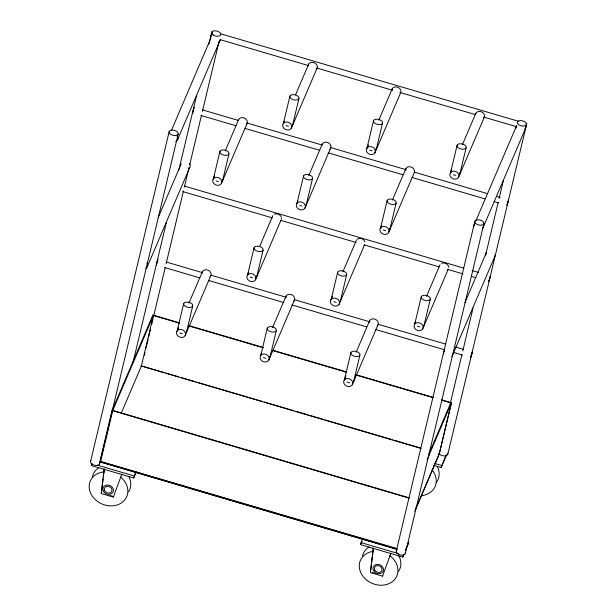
<?xml version="1.0" encoding="UTF-8"?>
<svg xmlns="http://www.w3.org/2000/svg" width="616" height="616" viewBox="0 0 616 616"><rect width="100%" height="100%" fill="white"/><g stroke="black" fill="none" stroke-linecap="round" stroke-linejoin="round"><path stroke-width="0.92" d="M212.335 31.647L210.71 36.86L210.949 36.436M110.118 495.572L113.567 496.588L113.352 497.089L101.263 493.539L104.142 468.853M103.141 478.794L101.263 493.539M103.357 476.892L104.243 469.3M382.721 575.652L382.505 576.16L370.409 572.603L373.288 547.917M373.396 548.363L370.409 572.603M157.889 260.314L157.935 259.575L157.511 260.46M194.125 108.2L194.171 107.461L193.932 107.885M212.258 32.071L211.973 33.279M90.583 461.453L169.177 131.539M136.244 471.964L133.672 477.985L91.353 465.55L91.83 463.525M100.185 460.36L112.058 410.533L152.922 315.038L179.649 322.884M99.576 463.987L178.178 134.072A4.682 2.572 13.4 0 0 172.234 130.084A4.682 2.572 13.4 0 0 170.624 134.265A4.682 2.572 13.4 0 0 178.178 134.072M133.071 362.17L166.243 222.915M178.717 170.578L196.527 95.811M208.77 44.406L211.665 32.255M152.129 318.125L152.922 315.038M144.29 355.363L144.96 352.552M146.077 347.886L148.079 339.47M148.525 337.599L150.527 329.19M151.644 324.517L152.976 318.911M153.423 317.04L165.227 267.506M166.112 263.771L183.483 190.868M184.369 187.133L189.05 167.506M189.713 164.703L201.517 115.169M202.41 111.427L219.104 41.334M133.672 477.985L135.628 472.518M177.47 329.691L183.714 303.503M213.706 177.585L219.95 151.39M186.463 332.232L192.708 306.036A4.682 2.572 13.4 0 0 186.764 302.048A4.682 2.572 13.4 0 0 185.154 306.221A4.682 2.572 13.4 0 0 192.708 306.036M222.707 180.118L228.944 153.923A4.682 2.572 13.4 0 0 223.007 149.934A4.682 2.572 13.4 0 0 221.39 154.115A4.682 2.572 13.4 0 0 228.944 153.923M283.683 122.284L289.928 96.088M247.84 273.812L254.085 247.617M292.685 124.817L298.922 98.622A4.682 2.572 13.4 0 0 292.985 94.633A4.682 2.572 13.4 0 0 291.368 98.814A4.682 2.572 13.4 0 0 298.922 98.622M256.841 276.345L263.078 250.15A4.682 2.572 13.4 0 0 257.142 246.161A4.682 2.572 13.4 0 0 255.525 250.342A4.682 2.572 13.4 0 0 263.078 250.15M261.069 354.254L267.305 328.059M297.305 202.14L303.542 175.945M270.062 356.787L276.299 330.592A4.682 2.572 13.4 0 0 270.362 326.603A4.682 2.572 13.4 0 0 268.745 330.784A4.682 2.572 13.4 0 0 276.299 330.592M306.298 204.674L312.535 178.478A4.682 2.572 13.4 0 0 306.599 174.49A4.682 2.572 13.4 0 0 304.989 178.671A4.682 2.572 13.4 0 0 312.535 178.478M373.519 120.644L367.282 146.839A4.682 2.572 13.4 0 0 367.421 148.217M331.439 298.367L337.676 272.18M376.276 149.372L382.513 123.185A4.682 2.572 13.4 0 0 376.576 119.188A4.682 2.572 13.4 0 0 374.967 123.369A4.682 2.572 13.4 0 0 382.513 123.185M340.432 300.901L346.669 274.713A4.682 2.572 13.4 0 0 340.733 270.717A4.682 2.572 13.4 0 0 339.116 274.898A4.682 2.572 13.4 0 0 346.669 274.713M344.66 378.809L350.897 352.614M387.141 200.5L380.896 226.696A4.682 2.572 13.4 0 0 381.035 228.074M353.653 381.343L359.898 355.147A4.682 2.572 13.4 0 0 353.954 351.159A4.682 2.572 13.4 0 0 352.344 355.34A4.682 2.572 13.4 0 0 359.898 355.147M389.889 229.229L396.134 203.041A4.682 2.572 13.4 0 0 390.19 199.045A4.682 2.572 13.4 0 0 388.58 203.226A4.682 2.572 13.4 0 0 396.134 203.041M403.927 554.469L402.818 557.049L360.499 544.621L362.824 538.292M450.873 171.394L457.118 145.207M415.03 322.923L421.267 296.735M459.867 173.928L466.112 147.74A4.682 2.572 13.4 0 0 460.167 143.744A4.682 2.572 13.4 0 0 458.558 147.925A4.682 2.572 13.4 0 0 466.112 147.74M424.024 325.464L430.268 299.268A4.682 2.572 13.4 0 0 424.324 295.28A4.682 2.572 13.4 0 0 422.715 299.461A4.682 2.572 13.4 0 0 430.268 299.268M396.281 551.151L474.882 221.236M402.818 557.049L403.303 555.016M405.282 553.684L483.876 223.77A4.682 2.572 13.4 0 0 477.939 219.781A4.682 2.572 13.4 0 0 476.322 223.962A4.682 2.572 13.4 0 0 483.876 223.77M450.535 402.433L461.885 354.762M462.778 351.028L473.019 308.031M485.493 255.694L498.182 202.425M499.068 198.683L503.303 180.927M515.769 128.59L516.439 125.787M449.865 406.575L450.743 402.879L428.49 454.877M441.341 399.761L451.474 402.741L439.262 454L415.423 509.709M433.81 465.365L441.141 467.513L446.038 455.17M447.724 454.5L526.749 123.701L525.148 129.229L526.326 124.586A4.682 2.572 13.4 0 0 520.381 120.59A4.682 2.572 13.4 0 0 518.772 124.771A4.682 2.572 13.4 0 0 526.326 124.586M193.424 110.849L193.64 110.125M157.18 262.955L157.396 262.239M211.342 35.389L211.558 34.712M157.303 261.045L156.333 265.103L156.757 264.226M193.747 108.347L192.569 112.998L193.201 111.527M113.352 497.089L121.845 474.058M382.505 576.16L390.991 553.122M171.471 130.284L211.042 37.83M177.393 140.078L219.974 40.579M158.196 217.556L181.189 163.841M147.162 266.974L189.743 167.467M213.167 179.071L214.676 175.56M225.194 150.982L238.715 119.373M91.353 465.55L92.084 463.833M140.833 365.796L421.105 448.487M121.375 412.835L141.295 366.289L153.384 315.531L112.659 410.703L112.058 410.533M221.352 183.583A4.682 3.896 23.2 0 0 216.978 177.308A4.682 3.896 23.2 0 0 213.452 183.091A4.682 3.896 23.2 0 0 221.352 183.583L246.9 123.885M176.931 331.185L178.432 327.673M188.958 303.087L202.479 271.487M185.116 335.697A4.682 3.896 23.2 0 0 180.742 329.421A4.682 3.896 23.2 0 0 177.216 335.204A4.682 3.896 23.2 0 0 185.116 335.697L210.664 275.999M283.144 123.77L284.276 121.136M295.549 94.802L308.693 64.072M291.329 128.282A4.682 3.896 23.2 0 0 286.956 122.014A4.682 3.896 23.2 0 0 283.429 127.789A4.682 3.896 23.2 0 0 291.329 128.282L316.878 68.584M247.301 275.306L248.433 272.672M259.706 246.331L272.85 215.6M255.486 279.818A4.682 3.896 23.2 0 0 251.112 273.543A4.682 3.896 23.2 0 0 247.586 279.317A4.682 3.896 23.2 0 0 255.486 279.818L281.035 220.112M296.766 203.626L297.89 200.993M308.785 175.537L322.314 143.928M304.943 208.139A4.682 3.896 23.2 0 0 300.57 201.871A4.682 3.896 23.2 0 0 297.043 207.646A4.682 3.896 23.2 0 0 304.943 208.139L330.492 148.441M260.522 355.74L261.654 353.107M272.549 327.65L286.078 296.042M268.707 360.252A4.682 3.896 23.2 0 0 264.333 353.977A4.682 3.896 23.2 0 0 260.807 359.759A4.682 3.896 23.2 0 0 268.707 360.252L294.255 300.554M366.743 148.333L368.245 144.822M378.763 120.236L392.292 88.627M374.921 152.845A4.682 3.896 23.2 0 0 370.547 146.57A4.682 3.896 23.2 0 0 367.02 152.345A4.682 3.896 23.2 0 0 374.921 152.845L400.469 93.139A4.682 3.896 23.2 0 0 397.289 87.079A4.682 3.896 23.2 0 0 391.822 90.598M330.9 299.861L332.401 296.35M342.92 271.764L356.448 240.155M339.077 304.373A4.682 3.896 23.2 0 0 334.704 298.098A4.682 3.896 23.2 0 0 331.177 303.88A4.682 3.896 23.2 0 0 339.077 304.373L364.626 244.668A4.682 3.896 23.2 0 1 363.964 245.461M380.357 228.19L381.481 225.556M392.384 200.092L405.906 168.484M388.542 232.702A4.682 3.896 23.2 0 0 384.168 226.426A4.682 3.896 23.2 0 0 380.642 232.201A4.682 3.896 23.2 0 0 388.542 232.702L414.091 172.996A4.682 3.896 23.2 0 0 410.903 166.936A4.682 3.896 23.2 0 0 405.436 170.455M344.121 380.295L346 375.906M356.14 352.206L369.669 320.597M352.298 384.808A4.682 3.896 23.2 0 0 347.925 378.54A4.682 3.896 23.2 0 0 344.406 384.315A4.682 3.896 23.2 0 0 352.298 384.808L377.854 325.109M450.335 172.888L451.836 169.377M462.362 144.791L475.883 113.19M458.52 177.4A4.682 3.896 23.2 0 0 454.146 171.125A4.682 3.896 23.2 0 0 450.619 176.907A4.682 3.896 23.2 0 0 458.52 177.4L484.068 117.702M414.491 324.416L415.615 321.783M426.511 296.319L440.04 264.718M422.676 328.929A4.682 3.896 23.2 0 0 418.303 322.653A4.682 3.896 23.2 0 0 414.776 328.436A4.682 3.896 23.2 0 0 422.676 328.929L448.225 269.231A4.682 3.896 23.2 0 1 447.555 270.016M474.035 225.117L474.79 223.354M475.922 220.713L516.624 125.618M360.499 544.621L361.969 541.179M443.813 352.005L444.56 350.25M464.911 302.695L486.394 252.506A4.682 3.896 23.2 0 0 486.001 253.445M427.119 459.644L451.474 402.741M414.73 511.095L439.385 453.499M405.513 549.865L408.824 542.126L405.759 550.173M441.141 467.513L446.654 454.623M100.701 461.145L112.79 410.387L409.086 497.782M220.605 33.772L518.449 121.26M219.935 39.57L308.454 65.573M316.755 68.014L392.369 90.221M399.745 92.392L475.36 114.599M483.652 117.04L516.847 126.796M202.471 109.902L238.43 120.466M246.731 122.907L322.345 145.114M330.638 147.555L406.252 169.77M414.553 172.203L487.402 193.609M496.619 196.311L500.308 197.397M200.87 115.431L235.913 125.726M245.13 128.436L319.827 150.373M328.12 152.814L402.81 174.751M412.035 177.462L484.884 198.86M494.101 201.571L498.714 202.926M184.33 186.04L463.733 268.114M472.025 270.555L478.486 272.449M182.736 191.568L272.18 217.841M280.48 220.282L356.094 242.488M364.387 244.929L439.077 266.874M447.378 269.308L463.055 273.912M471.356 276.353L475.968 277.708M166.228 262.016L202.194 272.58M211.411 275.29L286.101 297.228M294.402 299.669L370.016 321.875M378.316 324.316L445.63 344.09M455.771 347.07L463.147 349.241M164.634 267.544L199.676 277.839M208.893 280.542L283.583 302.487M291.884 304.928L366.574 326.865M375.798 329.575L444.036 349.619M453.253 352.329L462.477 355.039M189.782 325.864L263.502 347.516M272.711 350.227L346.431 371.879M356.564 374.859L433.048 397.328M152.791 315.353L179.241 323.123M188.481 325.841L263.278 347.809M272.511 350.527L346.392 372.226M355.625 374.944L433.194 397.728M441.51 400.169L451.335 403.057L439.247 453.815L438.654 453.638M142.673 366.335L163.871 372.557M165.712 373.103L178.609 376.892M180.457 377.431L195.203 381.766M197.043 382.305L209.94 386.093M211.789 386.632L262.462 401.524M264.31 402.063L293.793 410.726M295.634 411.265L308.539 415.061M310.379 415.6L323.285 419.388M325.125 419.927L392.392 439.693M394.232 440.232L407.13 444.02M408.978 444.56L420.035 447.809M434.257 463.324L441.618 465.488M112.659 410.703L408.955 498.105M99.969 461.284L396.997 548.54M100.901 461.746L396.55 548.956L99.846 461.792L397.335 549.541M97.351 465.142L134.157 475.952M360.984 542.588L398.706 553.668M372.357 572.611L374.944 573.365M369.2 322.568A4.682 3.896 23.2 0 1 375.244 319.25A4.682 3.896 23.2 0 1 377.185 325.895M353.746 380.673A4.682 2.572 13.4 0 1 353.261 381.92M349.418 382.736A4.682 2.572 13.4 0 1 347.093 382.082M344.575 379.479A4.682 2.572 13.4 0 1 345.052 378.224M285.608 298.013A4.682 3.896 23.2 0 1 291.653 294.694A4.682 3.896 23.2 0 1 293.593 301.34M270.147 356.117A4.682 2.572 13.4 0 1 269.669 357.365M265.827 358.181A4.682 2.572 13.4 0 1 263.502 357.519M260.976 354.916A4.682 2.572 13.4 0 1 261.461 353.669M202.01 273.458A4.682 3.896 23.2 0 1 208.054 270.139A4.682 3.896 23.2 0 1 209.994 276.784M186.332 330.854A4.682 2.572 13.4 0 1 185.401 333.264M182.236 333.618A4.682 2.572 13.4 0 1 179.903 332.963M177.608 331.069A4.682 2.572 13.4 0 1 178.54 328.659M321.929 144.868A4.682 3.896 23.2 0 1 328.436 142.85A4.682 3.896 23.2 0 1 329.83 149.226M306.383 204.004A4.682 2.572 13.4 0 1 305.228 205.713M302.063 206.067A4.682 2.572 13.4 0 1 299.738 205.413M297.212 202.81A4.682 2.572 13.4 0 1 297.697 201.555M389.982 228.567A4.682 2.572 13.4 0 1 389.497 229.814M385.662 230.623A4.682 2.572 13.4 0 1 383.329 229.968M357.111 239.37A4.682 3.896 23.2 0 1 364.872 241.649M340.294 299.53A4.682 2.572 13.4 0 1 340.04 301.486M336.197 302.294A4.682 2.572 13.4 0 1 333.872 301.64M331.577 299.746A4.682 2.572 13.4 0 1 331.832 297.79M441.603 263.348A4.682 3.896 23.2 0 1 448.694 267.259M424.116 324.794A4.682 2.572 13.4 0 1 423.631 326.041M419.796 326.85A4.682 2.572 13.4 0 1 417.463 326.195M414.945 323.593A4.682 2.572 13.4 0 1 415.423 322.345M274.42 214.237A4.682 3.896 23.2 0 1 281.273 217.094M281.504 218.141A4.682 3.896 23.2 0 1 281.42 219.173M256.926 275.675A4.682 2.572 13.4 0 1 255.771 277.385M252.606 277.739A4.682 2.572 13.4 0 1 250.281 277.085M247.979 275.19A4.682 2.572 13.4 0 1 248.24 273.235M376.137 147.994A4.682 2.572 13.4 0 1 375.206 150.412M372.041 150.766A4.682 2.572 13.4 0 1 369.715 150.112M367.675 146.261A4.682 2.572 13.4 0 1 368.345 145.799M475.498 114.129A4.682 3.896 23.2 0 1 482.012 112.104A4.682 3.896 23.2 0 1 483.398 118.488M459.736 172.557A4.682 2.572 13.4 0 1 459.474 174.513M455.64 175.321A4.682 2.572 13.4 0 1 453.307 174.667M451.012 172.773A4.682 2.572 13.4 0 1 451.266 170.817M308.223 66.043A4.682 3.896 23.2 0 1 314.268 62.724A4.682 3.896 23.2 0 1 316.216 69.369M292.769 124.147A4.682 2.572 13.4 0 1 292.284 125.402M288.45 126.211A4.682 2.572 13.4 0 1 286.124 125.556M283.599 122.954A4.682 2.572 13.4 0 1 284.084 121.699M238.33 120.312A4.682 3.896 23.2 0 1 244.845 118.295A4.682 3.896 23.2 0 1 246.238 124.671M222.792 179.449A4.682 2.572 13.4 0 1 222.314 180.696M218.472 181.512A4.682 2.572 13.4 0 1 216.147 180.85M213.844 178.963A4.682 2.572 13.4 0 1 214.106 177M99.438 462.616A4.682 2.572 13.4 0 1 94.741 465.28A4.682 2.572 13.4 0 1 90.976 460.876M516.154 127.589A4.682 3.896 23.2 0 1 516.231 126.557M525.271 128.159A4.682 3.896 23.2 0 1 524.801 130.13L482.22 229.629A4.682 3.896 23.2 0 0 482.605 228.69M473.573 227.088A4.682 3.896 23.2 0 1 474.705 224.332M495.041 255.047A4.682 3.896 23.2 0 1 494.571 257.018L451.99 356.518A4.682 3.896 23.2 0 0 452.375 355.578M443.343 353.977A4.682 3.896 23.2 0 1 444.475 351.22M220.359 39.64A4.682 3.896 23.2 0 1 219.311 41.364M177.108 136.067A4.682 3.896 23.2 0 1 175.829 141.449M189.459 163.456A4.682 3.896 23.2 0 1 189.081 168.26M146.877 262.955A4.682 3.896 23.2 0 1 145.599 268.337M447.593 453.122A4.682 2.572 13.4 0 1 444.675 455.955A4.682 2.572 13.4 0 1 438.869 453.338M405.143 552.306A4.682 2.572 13.4 0 1 400.446 554.977A4.682 2.572 13.4 0 1 396.681 550.565M132.987 362.839A4.682 2.572 13.4 0 1 133.464 361.592M389.466 555.463A19.82 16.493 23.2 0 1 391.676 582.166A19.82 16.493 23.2 0 1 361.715 574.435A19.82 16.493 23.2 0 1 373.327 551.305M362.508 556.102A19.82 16.493 23.2 0 1 368.899 547.039M398.952 555.971A19.82 16.493 23.2 0 1 398.598 571.271M120.613 477.061A19.82 16.493 23.2 0 1 120.405 503.549A19.82 16.493 23.2 0 1 90.929 493.816A19.82 16.493 23.2 0 1 104.735 471.817M92.392 476.876A19.82 16.493 23.2 0 1 98.699 467.767M128.798 476.507A19.82 16.493 23.2 0 1 128.575 491.83M437.26 466.458A19.82 16.493 23.2 0 1 436.405 482.474M432.078 469.946A19.82 16.493 23.2 0 1 421.367 495.634M470.747 357.157L472.41 352.013L470.747 357.157M488.85 281.181L490.467 275.968L488.85 281.181M506.983 205.043L508.608 199.838L506.983 205.043M213.113 34.981A4.682 2.572 13.4 0 0 220.667 34.789A4.682 2.572 13.4 0 0 214.722 30.8A4.682 2.572 13.4 0 0 213.113 34.981M373.427 570.516A5.467 4.551 23.2 0 0 382.644 572.179A5.467 4.551 23.2 0 0 378.617 564.441A5.467 4.551 23.2 0 0 373.427 570.516M374.759 570.108A3.95 3.288 23.2 0 0 381.42 571.309A3.95 3.288 23.2 0 0 378.509 565.727A3.95 3.288 23.2 0 0 374.759 570.108M103.357 491.214A5.467 4.551 23.2 0 0 112.582 492.815A5.467 4.551 23.2 0 0 108.485 485.092A5.467 4.551 23.2 0 0 103.357 491.214M104.681 490.79A3.95 3.288 23.2 0 0 111.342 491.953A3.95 3.288 23.2 0 0 108.393 486.378A3.95 3.288 23.2 0 0 104.681 490.79"/></g></svg>
